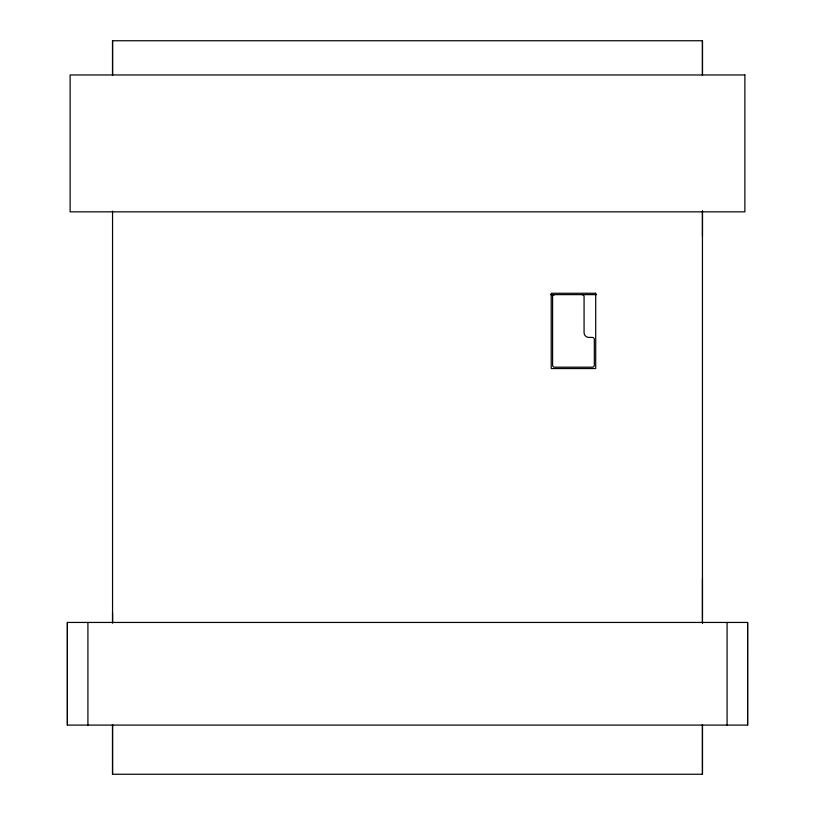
<?xml version="1.0" encoding="UTF-8"?>
<svg xmlns="http://www.w3.org/2000/svg" width="815" height="815" viewBox="0 0 815 815"><rect width="100%" height="100%" fill="white"/><g stroke="black" fill="none" stroke-linecap="round" stroke-linejoin="round"><path stroke-width="1.22" d="M67.38 725.095L67.38 622.446L747.61 622.446L747.61 725.095L67.38 725.095L67.38 622.446M112.531 774.148L112.541 724.586L112.552 774.25L702.448 774.25L702.448 724.586M112.541 622.915L112.552 612.748M112.552 75.062L112.552 40.75L702.459 40.75L702.459 75.051M702.448 774.25L702.448 724.698M702.448 623.057L702.448 578.589M702.459 236.411L702.459 211.004M747.61 725.095L747.62 622.446M550.736 294.633L596.58 294.633M727.082 622.446L727.082 725.095M702.448 40.75L702.448 75.133M702.448 211.085L702.448 622.976M112.552 40.75L112.552 75.133M112.552 211.136L112.552 622.833M87.918 622.446L87.918 725.095M554.638 294.633A2.058 2.058 0 0 0 552.59 296.691L552.59 365.12A2.058 2.058 0 0 0 554.638 367.178L592.281 367.178A2.058 2.058 0 0 0 594.329 365.12L594.329 339.458A2.058 2.058 0 0 0 592.281 337.41L588.858 337.41A4.788 4.788 0 0 1 584.07 332.622L584.07 296.691A2.058 2.058 0 0 0 582.012 294.633M744.879 74.97L70.121 74.97L70.121 211.839L744.879 211.839L744.879 74.97M595.704 293.268L551.215 293.268L551.215 368.543L595.704 368.543L595.704 293.268"/></g></svg>
